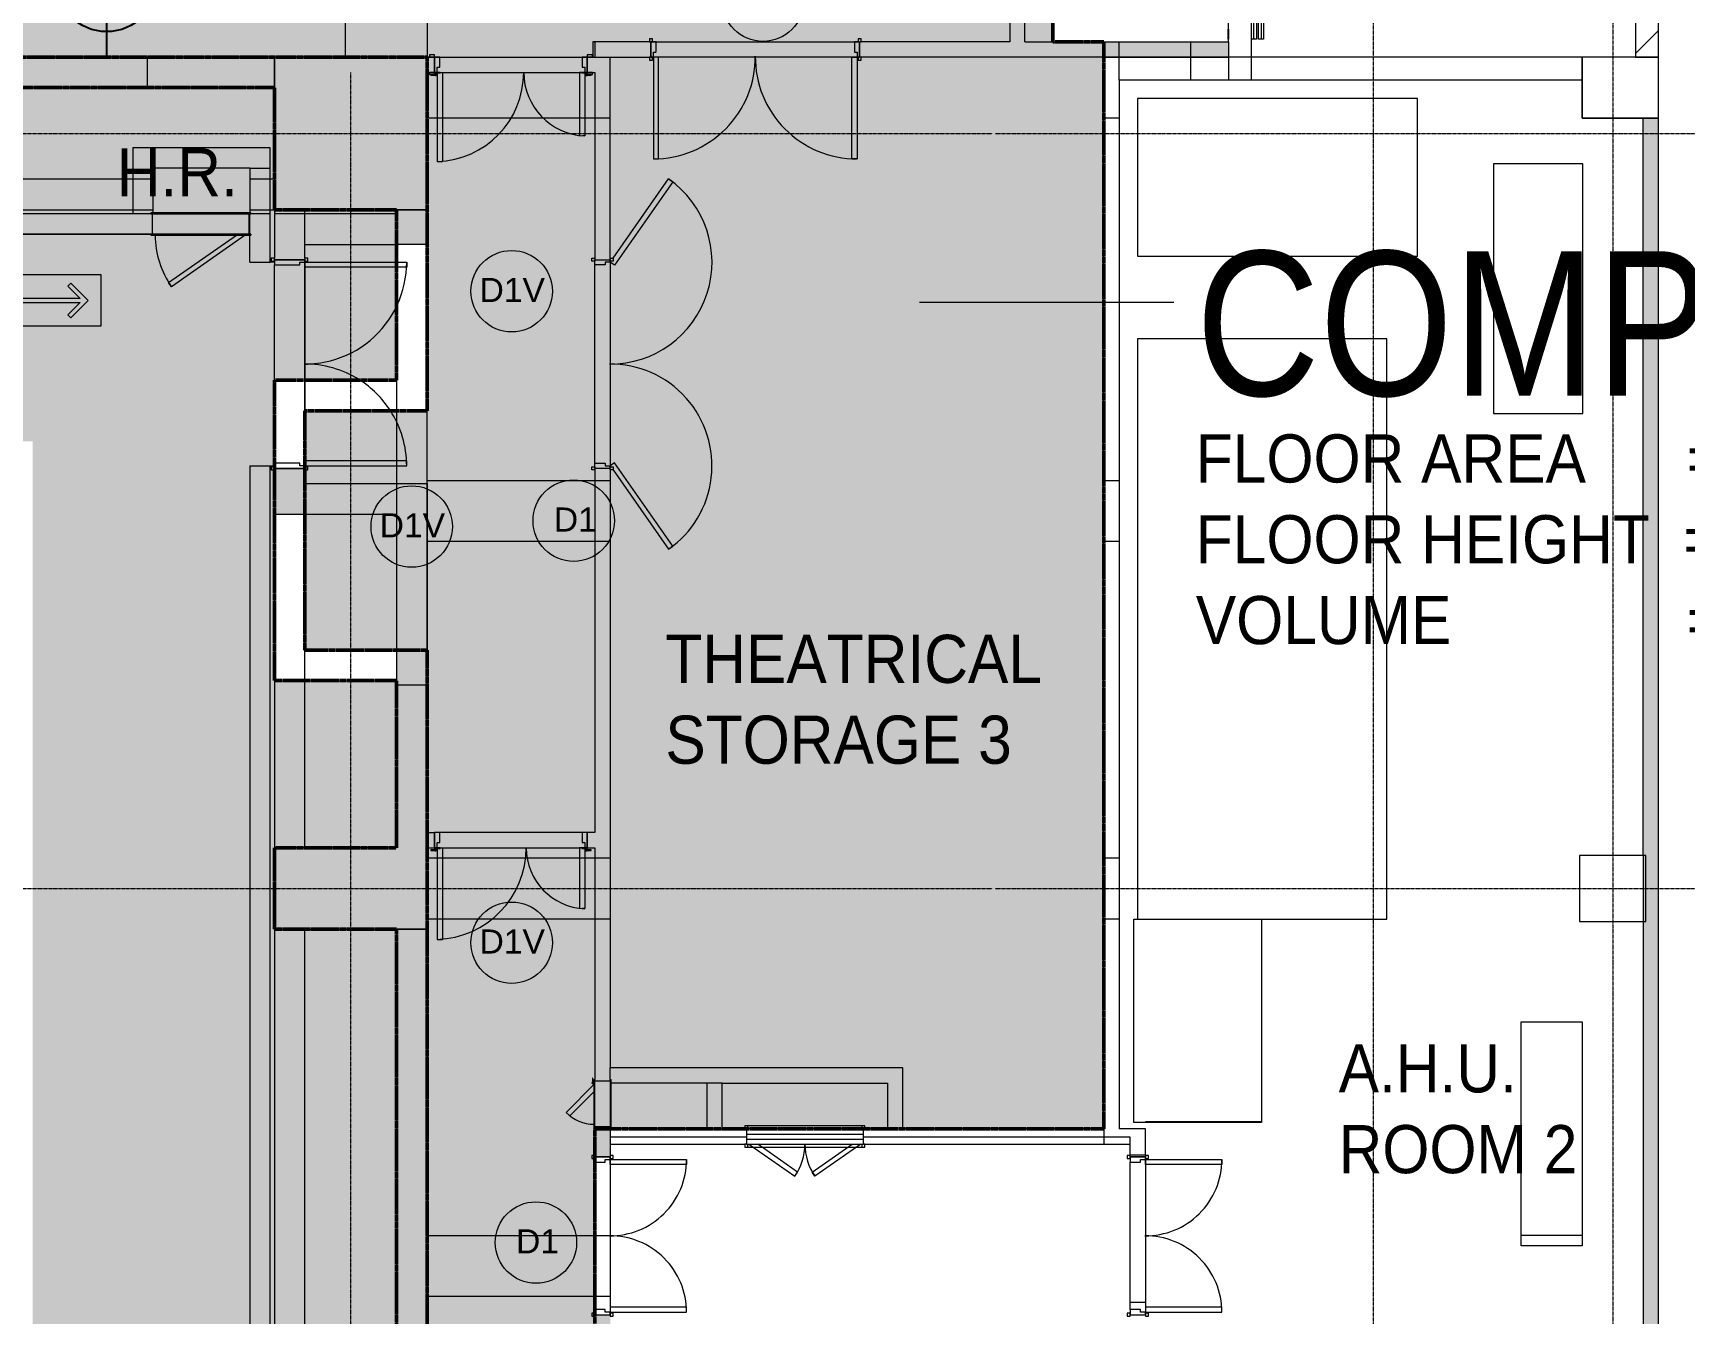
# Model space of a CAD drawing. Header units: millimetres. Extents: x 15878 to 679837, y -72324 to 391440.
# Drawn here: x 308273 to 324504, y 19262 to 31844 of the extents above; entities that cross this region are included whole.
import ezdxf

# ---------------------------------------------------------------- set-up
doc = ezdxf.new("R2010")
doc.units = ezdxf.units.MM
doc.linetypes.add('Demolished', pattern=[4.8, 3.2, -1.6])
doc.linetypes.add('Grid Line__1_200_', pattern=[10.5, 6, -1.5, 1.5, -1.5])
for name, color, linetype, lineweight in [('A-ANNO-NOTE', 131, 'Continuous', 25), ('A-DETL', 90, 'Continuous', 5), ('A-DETL-GENF', 92, 'Continuous', 5), ('A-DETL-MBND', 5, 'Continuous', 5), ('A-DETL-THIN', 151, 'Continuous', 5), ('A-DOOR', 31, 'Continuous', 5), ('A-DOOR-FRAM', 31, 'Continuous', 5), ('A-FLOR', 192, 'Continuous', 5), ('A-GENM', 13, 'Continuous', 5), ('A-WALL', 113, 'Continuous', 5), ('A-WALL-PATT', 111, 'Continuous', 18), ('G-ANNO-TEXT', 231, 'Continuous', 5), ('S-COLS', 52, 'Continuous', 5), ('S-GRID', 1, 'Continuous', 5)]:
    doc.layers.add(name, color=color, linetype=linetype, lineweight=lineweight)
doc.styles.add('Swis721 BT', font='swiss.ttf', dxfattribs={"width": 0.9, "height": 473.035439})
doc.styles.add('Swis721 BT_1', font='swiss.ttf', dxfattribs={"width": 0.85, "height": 1419.106317})
doc.styles.add('Swis721 BT_2', font='swiss.ttf', dxfattribs={"height": 236.51772})

# ---------------------------------------------------------------- blocks, each defined once
blk = doc.blocks.new('M_Double-Uneven - _M51_ 1500 x 2000-16861084-2_F')
at = {"layer": 'A-DOOR', "color": 254}
for p, q in [((26, 75), (26, 950)), ((77, 950), (26, 950)), ((77, 75), (77, 950)), ((-1373, 698), (-1351, 698)), ((-1373, 75), (-1373, 698)), ((-1322, 75), (-1322, 698)), ((-1398, 101), (-1435, 101)), ((-1435, 101), (-1435, 96)), ((-1435, 96), (-1398, 96)), ((-1398, 99), (-1398, 76)), ((-1398, 76), (-1345, 76)), ((-1398, 76), (-1398, -75)), ((-1383, 81), (-1383, 99)), ((-1345, 81), (-1383, 81)), ((-1373, 24), (-1373, 76)), ((-1373, 75), (-1322, 75)), ((-1348, 24), (-1373, 24)), ((-1348, -75), (-1348, 24)), ((-1345, 76), (-1345, 81)), ((77, 75), (26, 75)), ((49, 81), (49, 76)), ((87, 81), (49, 81)), ((49, 76), (102, 76)), ((77, 24), (52, 24)), ((52, 24), (52, -75)), ((77, 76), (77, 24)), ((87, 99), (87, 81)), ((139, 101), (102, 101)), ((102, 76), (102, 99)), ((102, 96), (139, 96)), ((102, -75), (102, 76)), ((139, 96), (139, 101)), ((-1398, -75), (-1348, -75)), ((52, -75), (102, -75))]:
    blk.add_line(p, q, dxfattribs=at)
for centre, radius, start, end in [((102, 75), 875, 91.6372, 180), ((-1398, 75), 625, 360, 87.7076), ((-1390, 99), 7.5, 58.3741, 160.5288), ((-1390, 99), 7.5, 60, 180), ((-1390, 99), 2, 135, 165), ((-1390, 99), 2, 120, 135), ((-1390, 99), 2, 165, 180), ((-1390, 99), 2, 75, 120), ((-1390, 99), 2, 45, 75), ((-1390, 99), 2, 0, 45), ((-1390, 99), 7.5, 0, 58.3741), ((-1390, 99), 7.5, 45, 60), ((-1390, 99), 7.5, 0, 45), ((94, 99), 7.5, 360, 180), ((94, 99), 7.5, 136.2194, 180), ((94, 99), 7.5, 107.0324, 136.2194), ((94, 99), 7.5, 19.4712, 107.0324), ((94, 99), 2, 90, 180), ((94, 99), 2, 60, 90), ((94, 99), 2, 360, 60)]:
    blk.add_arc(centre, radius, start, end, dxfattribs=at)
at = {"layer": 'A-DOOR-FRAM', "color": 254}
for p, q in [((-1435, 96), (-1448, 96)), ((-1448, 96), (-1448, 76)), ((-1448, 76), (-1398, 76)), ((102, 76), (152, 76)), ((152, 96), (139, 96)), ((152, 76), (152, 96)), ((-1398, -76), (-1448, -76)), ((-1448, -76), (-1448, -96)), ((-1448, -96), (-1398, -96)), ((-1398, -96), (-1398, -76)), ((152, -76), (102, -76)), ((102, -77), (102, -96)), ((102, -96), (152, -96)), ((152, -96), (152, -76))]:
    blk.add_line(p, q, dxfattribs=at)
blk = doc.blocks.new('M_Double-Uneven with panel - _M51_ 2000 x 1500-14686130-2_F')
at = {"layer": 'A-DOOR', "color": 254}
for p, q in [((26, 75), (26, 975)), ((77, 975), (26, 975)), ((77, 75), (77, 975)), ((-1373, 673), (-1352, 673)), ((-1373, 75), (-1373, 673)), ((-1322, 75), (-1322, 673)), ((-1398, 101), (-1435, 101)), ((-1435, 101), (-1435, 96)), ((-1435, 96), (-1398, 96)), ((-1398, 99), (-1398, 76)), ((-1398, 76), (-1345, 76)), ((-1398, 76), (-1398, -75)), ((-1383, 81), (-1383, 99)), ((-1345, 81), (-1383, 81)), ((-1373, 24), (-1373, 76)), ((-1373, 75), (-1322, 75)), ((-1348, 24), (-1373, 24)), ((-1348, -75), (-1348, 24)), ((-1345, 76), (-1345, 81)), ((77, 75), (26, 75)), ((49, 81), (49, 76)), ((87, 81), (49, 81)), ((49, 76), (102, 76)), ((77, 24), (52, 24)), ((52, 24), (52, -75)), ((77, 76), (77, 24)), ((87, 99), (87, 81)), ((139, 101), (102, 101)), ((102, 76), (102, 99)), ((102, 96), (139, 96)), ((102, -75), (102, 76)), ((139, 96), (139, 101)), ((-1398, -75), (-1348, -75)), ((52, -75), (102, -75))]:
    blk.add_line(p, q, dxfattribs=at)
for centre, radius, start, end in [((102, 75), 900, 91.5918, 180), ((-1398, 75), 600, 360, 87.612), ((-1390, 99), 7.5, 0, 160.5288), ((-1390, 99), 7.5, 0, 180), ((-1390, 99), 2, 105, 180), ((-1390, 99), 2, 60, 105), ((-1390, 99), 2, 0, 60), ((94, 99), 7.5, 19.4712, 180), ((94, 99), 7.5, 360, 180), ((94, 99), 2, 360, 180)]:
    blk.add_arc(centre, radius, start, end, dxfattribs=at)
blk = doc.blocks.new('DLN-Double Door__X07_ - _M28_1500 x 2000 _WH_-14586925-2_F')
at = {"layer": 'A-DOOR', "color": 253}
for p, q in [((-700, -75), (-750, -75)), ((-750, -75), (-750, -825)), ((-700, -825), (-700, -75)), ((700, -75), (750, -75)), ((700, -825), (700, -75)), ((750, -75), (750, -825)), ((-750, -825), (-700, -825)), ((750, -825), (700, -825))]:
    blk.add_line(p, q, dxfattribs=at)
for centre, start, end in [((-750, -75), 270, 0.5), ((750, -75), 179.5, 270)]:
    blk.add_arc(centre, 750, start, end, dxfattribs=at)
at = {"layer": 'A-DOOR-FRAM', "color": 254}
for p, q in [((-760, 105), (-790, 105)), ((-790, 105), (-790, 75)), ((-790, 75), (-760, 75)), ((-725, 75), (-775, 75)), ((-760, 75), (-760, 105)), ((775, 75), (725, 75)), ((790, 105), (760, 105)), ((760, 105), (760, 75)), ((760, 75), (790, 75)), ((790, 75), (790, 105))]:
    blk.add_line(p, q, dxfattribs=at)
at = {"layer": 'A-DOOR-FRAM', "color": 253}
for p, q in [((-775, 75), (-775, -75)), ((-725, -25), (-725, 75)), ((725, 75), (725, -25)), ((775, -75), (775, 75)), ((-760, -75), (-790, -75)), ((-790, -75), (-790, -105)), ((-790, -105), (-760, -105)), ((-775, -75), (-750, -75)), ((-760, -105), (-760, -75)), ((-750, -75), (-750, -25)), ((-750, -25), (-725, -25)), ((725, -25), (750, -25)), ((750, -25), (750, -75)), ((750, -75), (775, -75)), ((790, -75), (760, -75)), ((760, -75), (760, -105)), ((760, -105), (790, -105)), ((790, -105), (790, -75))]:
    blk.add_line(p, q, dxfattribs=at)
blk = doc.blocks.new('DLN-Double Door__X07_ - _M29_2000 x 2200 _WH_-14591846-2_F')
at = {"layer": 'A-DOOR', "color": 254}
for p, q in [((-950, -75), (-1000, -75)), ((-1000, -75), (-1000, -1075)), ((-950, -1075), (-950, -75)), ((950, -75), (1000, -75)), ((950, -1075), (950, -75)), ((1000, -75), (1000, -1075)), ((-1000, -1075), (-950, -1075)), ((1000, -1075), (950, -1075))]:
    blk.add_line(p, q, dxfattribs=at)
for centre, start, end in [((-1000, -75), 270, 0.5), ((1000, -75), 179.5, 270)]:
    blk.add_arc(centre, 1000, start, end, dxfattribs=at)
at = {"layer": 'A-DOOR-FRAM', "color": 254}
for p, q in [((-1010, 105), (-1040, 105)), ((-1040, 105), (-1040, 75)), ((-1040, 75), (-1010, 75)), ((-975, 75), (-1025, 75)), ((-1025, 75), (-1025, -75)), ((-1010, 75), (-1010, 105)), ((-975, -20), (-975, 75)), ((975, 75), (975, -25)), ((1025, 75), (975, 75)), ((1040, 105), (1010, 105)), ((1010, 105), (1010, 75)), ((1010, 75), (1040, 75)), ((1025, -75), (1025, 75)), ((1040, 75), (1040, 105)), ((-1010, -75), (-1040, -75)), ((-1040, -75), (-1040, -105)), ((-1040, -105), (-1010, -105)), ((-1025, -75), (-1000, -75)), ((-1010, -105), (-1010, -75)), ((-1000, -75), (-1000, -25)), ((-1000, -25), (-975, -25)), ((975, -25), (1000, -25)), ((1000, -25), (1000, -75)), ((1000, -75), (1025, -75)), ((1040, -75), (1010, -75)), ((1010, -75), (1010, -105)), ((1010, -105), (1040, -105)), ((1040, -105), (1040, -75))]:
    blk.add_line(p, q, dxfattribs=at)
blk = doc.blocks.new('DLN-Access Panel__AP13_ - _AP13_ 900 x 1100 _WH_-16311033-2_F')
at = {"layer": 'A-DOOR', "color": 253}
for p, q in [((-436, 110), (287, 616)), ((316, 575), (-349, 110)), ((287, 616), (316, 575)), ((-490, 100), (-490, 110)), ((490, 110), (-490, 110)), ((-490, 100), (490, 100)), ((490, 100), (490, 110)), ((-490, -110), (-490, -100)), ((490, -100), (-490, -100)), ((-490, -110), (490, -110)), ((490, -110), (490, -100))]:
    blk.add_line(p, q, dxfattribs=at)
blk.add_arc((-450, 100), 900, 0.6535, 35, dxfattribs=at)
at = {"layer": 'A-DOOR-FRAM', "color": 253}
for p, q in [((-475, 97), (-475, -100)), ((475, 100), (475, -100))]:
    blk.add_line(p, q, dxfattribs=at)
blk = doc.blocks.new('DLN-Double Door__X07_ - _M27y_1500 x 2000 _WH_-16661459-2_F')
at = {"layer": 'A-DOOR', "color": 253}
for p, q in [((-700, -75), (-750, -75)), ((-750, -75), (-750, -825)), ((-700, -825), (-700, -75)), ((700, -75), (750, -75)), ((700, -825), (700, -75)), ((750, -75), (750, -825)), ((-750, -825), (-700, -825)), ((750, -825), (700, -825))]:
    blk.add_line(p, q, dxfattribs=at)
for centre, start, end in [((-750, -75), 270, 0.5), ((750, -75), 179.5, 270)]:
    blk.add_arc(centre, 750, start, end, dxfattribs=at)
at = {"layer": 'A-DOOR-FRAM', "color": 253}
for p, q in [((-760, 105), (-790, 105)), ((-790, 105), (-790, 75)), ((-790, 75), (-760, 75)), ((-725, 75), (-775, 75)), ((-775, 75), (-775, -75)), ((-760, 75), (-760, 105)), ((-725, -25), (-725, 75)), ((725, 75), (725, -25)), ((775, 75), (725, 75)), ((790, 105), (760, 105)), ((760, 105), (760, 75)), ((760, 75), (790, 75)), ((775, -75), (775, 75)), ((790, 75), (790, 105)), ((-760, -75), (-790, -75)), ((-790, -75), (-790, -105)), ((-790, -105), (-760, -105)), ((-775, -75), (-750, -75)), ((-760, -105), (-760, -75)), ((-750, -75), (-750, -25)), ((-750, -25), (-725, -25)), ((725, -25), (750, -25)), ((750, -25), (750, -75)), ((750, -75), (775, -75)), ((790, -75), (760, -75)), ((760, -75), (760, -105)), ((760, -105), (790, -105)), ((790, -105), (790, -75))]:
    blk.add_line(p, q, dxfattribs=at)
blk = doc.blocks.new('DLN-Double Door__X08_ - _M30_ 2000 x 2000 _WH_-11173516-2_F')
at = {"layer": 'A-DOOR', "color": 254}
for p, q in [((-950, -150), (-1000, -150)), ((-1000, -150), (-1000, -1150)), ((-950, -1150), (-950, -150)), ((-1000, -1150), (-950, -1150))]:
    blk.add_line(p, q, dxfattribs=at)
at = {"layer": 'A-DOOR', "color": 253}
for p, q in [((950, -150), (1000, -150)), ((950, -1050), (950, -150)), ((1000, -150), (1000, -1050)), ((950, -1150), (950, -1050)), ((1000, -1050), (1000, -1150)), ((1000, -1150), (950, -1150))]:
    blk.add_line(p, q, dxfattribs=at)
for centre, start, end in [((-1000, -150), 327.5853, 0.5), ((1000, -150), 179.5, 194.5833), ((1000, -150), 194.5833, 245.1258), ((-1000, -150), 302.8891, 327.5853), ((1000, -150), 245.1258, 270)]:
    blk.add_arc(centre, 1000, start, end, dxfattribs=at)
at = {"layer": 'A-DOOR', "color": 254}
blk.add_arc((-1000, -150), 1000, 270, 302.8891, dxfattribs=at)
at = {"layer": 'A-DOOR-FRAM', "color": 253}
for p, q in [((-1010, 180), (-1040, 180)), ((-1040, 180), (-1040, 150)), ((-1010, 150), (-1010, 180)), ((1040, 180), (1010, 180)), ((1010, 180), (1010, 150)), ((1040, 150), (1040, 180)), ((-1040, 150), (-1010, 150)), ((-975, 150), (-1025, 150)), ((-1025, 150), (-1025, -150)), ((-975, -100), (-975, 150)), ((975, 150), (975, -100)), ((1025, 150), (975, 150)), ((1010, 150), (1040, 150)), ((1025, -150), (1025, 150)), ((-1000, -150), (-1000, -100)), ((-1000, -100), (-975, -100)), ((975, -100), (1000, -100)), ((1000, -100), (1000, -150)), ((1000, -150), (1025, -150)), ((1040, -150), (1010, -150)), ((1010, -150), (1010, -180)), ((1040, -180), (1040, -150)), ((1010, -180), (1040, -180))]:
    blk.add_line(p, q, dxfattribs=at)
at = {"layer": 'A-DOOR-FRAM', "color": 254}
for p, q in [((-1010, -150), (-1040, -150)), ((-1040, -150), (-1040, -180)), ((-1025, -150), (-1000, -150)), ((-1010, -180), (-1010, -150)), ((-1040, -180), (-1010, -180))]:
    blk.add_line(p, q, dxfattribs=at)
blk = doc.blocks.new('DLN-Lift Door - Lift Door - 1750 x 2800 _SO_ WH_-15175525-2_F')
at = {"layer": 'A-DOOR', "color": 253}
for p, q in [((-1075, 114.5), (-975, 114.5)), ((-1075, 114.5), (-1075, 112.5)), ((-975, 112.5), (-1075, 112.5)), ((-975, 112.5), (-975, 114.5)), ((-750, 87.5), (-875, 87.5)), ((-875, 87.5), (-875, -112.5)), ((-750, -112.5), (-750, 87.5)), ((875, 87.5), (750, 87.5)), ((750, 87.5), (750, -112.5)), ((875, -112.5), (875, 87.5)), ((975, 114.5), (1075, 114.5)), ((975, 114.5), (975, 112.5)), ((1075, 112.5), (975, 112.5)), ((1075, 112.5), (1075, 114.5)), ((-1075, -162.5), (-1075, -112.5)), ((-1075, -112.5), (0, -112.5)), ((-1075, -137.5), (1075, -137.5)), ((-875, -112.5), (-750, -112.5)), ((-750, -112.5), (-750, -152.5)), ((-750, -152.5), (-740, -152.5)), ((-740, -152.5), (-740, -162.5)), ((-497.5, -152.5), (-497.5, -162.5)), ((-497.5, -152.5), (-487.5, -152.5)), ((-487.5, -112.5), (-487.5, -152.5)), ((0, -162.5), (0, -112.5)), ((0, -112.5), (1075, -112.5)), ((0, -112.5), (0, -162.5)), ((487.5, -112.5), (487.5, -152.5)), ((497.5, -152.5), (487.5, -152.5)), ((497.5, -152.5), (497.5, -162.5)), ((740, -152.5), (740, -162.5)), ((750, -152.5), (740, -152.5)), ((750, -112.5), (750, -152.5)), ((750, -112.5), (875, -112.5)), ((1075, -112.5), (1075, -162.5)), ((0, -162.5), (-1075, -162.5)), ((-1075, -232.5), (-1075, -182.5)), ((-1075, -182.5), (-487.5, -182.5)), ((1075, -207.5), (-1075, -207.5)), ((0, -232.5), (-1075, -232.5)), ((-750, -182.5), (-750, -222.5)), ((-750, -222.5), (-740, -222.5)), ((-740, -222.5), (-740, -232.5)), ((-497.5, -222.5), (-497.5, -232.5)), ((-497.5, -222.5), (-487.5, -222.5)), ((-487.5, -182.5), (-487.5, -222.5)), ((-487.5, -202.5), (487.5, -202.5)), ((1075, -162.5), (0, -162.5)), ((0, -232.5), (0, -182.5)), ((0, -182.5), (0, -232.5)), ((1075, -232.5), (0, -232.5)), ((487.5, -182.5), (487.5, -222.5)), ((487.5, -182.5), (1075, -182.5)), ((497.5, -222.5), (487.5, -222.5)), ((497.5, -222.5), (497.5, -232.5)), ((740, -222.5), (740, -232.5)), ((750, -222.5), (740, -222.5)), ((750, -182.5), (750, -222.5)), ((1075, -182.5), (1075, -232.5))]:
    blk.add_line(p, q, dxfattribs=at)
blk = doc.blocks.new('DLN-Double Door__X07_ - _M49_ 2000 x 2000 _WH_-14686135-2_F')
at = {"layer": 'A-DOOR', "color": 254}
for p, q in [((-1819, 649), (-1790, 690)), ((-1790, 690), (-971, 116)), ((1790, 690), (971, 116)), ((1819, 649), (1790, 690)), ((-1040, 103), (-1819, 649)), ((1040, 103), (1819, 649)), ((-1000, 75), (-1010, 82)), ((-971, 116), (-1000, 75)), ((971, 116), (1000, 75)), ((1000, 75), (1010, 82))]:
    blk.add_line(p, q, dxfattribs=at)
for centre, start, end in [((-1000, 75), 359.5, 145), ((1000, 75), 35, 131.6501), ((1000, 75), 132, 180.5)]:
    blk.add_arc(centre, 1000, start, end, dxfattribs=at)
at = {"layer": 'A-DOOR-FRAM', "color": 254}
for p, q in [((-1040, 105), (-1010, 105)), ((-1040, 75), (-1040, 105)), ((-1010, 75), (-1040, 75)), ((-1025, 75), (-1000, 75)), ((-1025, -75), (-1025, 75)), ((-1010, 105), (-1010, 75)), ((-1000, 75), (-1000, 25)), ((-1000, 25), (-975, 25)), ((-975, 25), (-975, -75)), ((975, 25), (1000, 25)), ((975, -75), (975, 25)), ((1000, 75), (1025, 75)), ((1000, 25), (1000, 75)), ((1010, 75), (1010, 105)), ((1010, 105), (1040, 105)), ((1040, 75), (1010, 75)), ((1025, 75), (1025, -75)), ((1040, 105), (1040, 75)), ((-1040, -75), (-1010, -75)), ((-1040, -105), (-1040, -75)), ((-1010, -105), (-1040, -105)), ((-975, -75), (-1025, -75)), ((-1010, -75), (-1010, -105)), ((1025, -75), (975, -75)), ((1010, -105), (1010, -75)), ((1010, -75), (1040, -75)), ((1040, -105), (1010, -105)), ((1040, -75), (1040, -105))]:
    blk.add_line(p, q, dxfattribs=at)
blk = doc.blocks.new('DLN-Double Door-AP - _AP09_ 1100 x 2100 _WH_-V891-2_F')
at = {"layer": 'A-DOOR', "color": 254}
blk.add_line((575, 75), (-575, 75), dxfattribs=at)
at = {"layer": 'A-DOOR', "color": 253}
for p, q in [((-575, 75), (-575, 25)), ((-575, 25), (-575, -25)), ((-575, 25), (575, 25)), ((575, 25), (575, 75)), ((575, -25), (575, 25)), ((-575, -25), (-575, -75)), ((-575, -25), (575, -25)), ((-575, -75), (575, -75)), ((-550, -75), (-99, -390)), ((-71, -350), (-463, -75)), ((71, -350), (463, -75)), ((550, -75), (99, -390)), ((575, -75), (575, -25)), ((-99, -390), (-71, -350)), ((99, -390), (71, -350))]:
    blk.add_line(p, q, dxfattribs=at)
for centre, start, end in [((-550, -75), 325, 359.9926), ((550, -75), 180.0074, 215)]:
    blk.add_arc(centre, 550, start, end, dxfattribs=at)
at = {"layer": 'A-DOOR-FRAM', "color": 254}
for p, q in [((-560, 105), (-590, 105)), ((-590, 105), (-590, 75)), ((-590, 75), (-575, 75)), ((-560, 75), (-560, 105)), ((560, 105), (-560, 105)), ((560, 105), (560, 75)), ((590, 105), (560, 105)), ((575, 75), (590, 75)), ((590, 75), (590, 105))]:
    blk.add_line(p, q, dxfattribs=at)
at = {"layer": 'A-DOOR-FRAM', "color": 253}
for p, q in [((-575, -75), (-590, -75)), ((-590, -75), (-590, -105)), ((-590, -105), (-560, -105)), ((-560, -105), (-560, -75)), ((-560, -105), (560, -105)), ((560, -75), (560, -105)), ((560, -105), (590, -105)), ((590, -75), (575, -75)), ((590, -105), (590, -75))]:
    blk.add_line(p, q, dxfattribs=at)
blk = doc.blocks.new('DLN-Access Panel__AP01_ - _AP01_ 400 x 1100 _WH_-13776948-2_F')
at = {"layer": 'A-DOOR', "color": 254}
for p, q in [((-240, 75), (-240, 85)), ((240, 85), (-240, 85)), ((-240, 75), (240, 75)), ((240, 75), (240, 85)), ((-215, -95), (-253, -95)), ((-253, -95), (-253, -100)), ((-253, -100), (-215, -100)), ((-240, -85), (-240, -75)), ((240, -75), (-240, -75)), ((-240, -85), (240, -85)), ((-215, -85), (-215, -97)), ((-200, -97), (-200, -85)), ((-190, -85), (83, -358)), ((118, -322), (-119, -85)), ((240, -85), (240, -77)), ((83, -358), (118, -322))]:
    blk.add_line(p, q, dxfattribs=at)
for centre, radius, start, end in [((-208, -97), 7.5, 199.4712, 360), ((-208, -97), 7.5, 180, 0), ((-208, -97), 7.5, 199.4712, 360), ((-208, -97), 7.5, 195, 0), ((-208, -97), 2, 180, 360), ((-208, -97), 2, 180, 360), ((-200, -75), 400, 315, 358.5193)]:
    blk.add_arc(centre, radius, start, end, dxfattribs=at)
at = {"layer": 'A-DOOR-FRAM', "color": 254}
for p, q in [((-225, 75), (-225, -75)), ((225, 75), (225, -75))]:
    blk.add_line(p, q, dxfattribs=at)
blk = doc.blocks.new('DLN_Direction Board - Direction-Red-19102881-2_F')
at = {"layer": 'A-GENM'}
h = blk.add_hatch(color=21, dxfattribs=at)
h.paths.add_polyline_path([(-500, 0), (500, 0), (500, 500), (-500, 500), (-500, 230)], flags=0)
h.paths.add_polyline_path([(202, 80), (174, 109), (295, 230), (-400, 230), (-400, 270), (295, 270), (174, 391), (202, 420), (372, 250), (295, 173)], flags=0)
blk.add_hatch(color=253, dxfattribs=at).paths.add_polyline_path([(202, 80), (372, 250), (202, 420), (174, 391), (295, 270), (-400, 270), (-400, 230), (295, 230), (174, 109)], flags=0)
at = {"layer": 'A-GENM', "color": 253}
for p, q in [((500, 500), (-500, 500)), ((-500, 500), (-500, 0)), ((500, 0), (500, 500)), ((202, 420), (174, 391)), ((174, 391), (295, 270)), ((372, 250), (202, 420)), ((295, 270), (-400, 270)), ((-400, 270), (-400, 230)), ((-400, 230), (295, 230)), ((295, 230), (174, 109)), ((202, 80), (372, 250)), ((-500, 0), (500, 0)), ((174, 109), (202, 80))]:
    blk.add_line(p, q, dxfattribs=at)
blk = doc.blocks.new('DLN_Slab Level Mark - SSL-2mm_Type 2-2670448-2_F')
at = {"layer": 'A-ANNO-NOTE'}
for p, q in [((0, 1.5), (0, -1.5)), ((-1.5, 0), (1.5, 0))]:
    blk.add_line(p, q, dxfattribs=at)
blk.add_circle((0, 0), 1, dxfattribs=at)

msp = doc.modelspace()

# ---------------------------------------------------------------- hatches: boundary and pattern name
at = {"layer": 'A-DETL-GENF', "transparency": 33554585}
msp.add_hatch(color=151, dxfattribs=at).paths.add_polyline_path([(312144.5, 7857.5), (313794.5, 7857.5), (313794.5, 21079.2), (318794.5, 21079.2), (318794.5, 31757.5), (318294.5, 31757.5), (318294.5, 34107.5), (299194.5, 34107.5), (299194.5, 38077.5), (296794.5, 38077.5), (296794.5, 33957.5), (284244.5, 33957.5), (284244.5, 31607.5), (312144.5, 31607.5), (312144.5, 28132.5), (310944.5, 28132.5), (310944.5, 25782.5), (312144.5, 25782.5), (312144.5, 9065.7)], flags=0)
h = msp.add_hatch(color=253, dxfattribs=at)
h.paths.add_polyline_path([(284557, 8157.5), (284557, 9357.5), (285357, 9357.5), (285357, 8157.5), (293369.5, 8157.5), (293369.5, 9357.5), (294169.5, 9357.5), (294169.5, 8157.5), (302182, 8157.5), (302182, 9357.5), (302982, 9357.5), (302982, 8157.5), (310644.5, 8157.5), (310644.5, 9357.5), (311844.5, 9357.5), (311844.5, 15624.2), (310644.5, 15624.2), (310644.5, 16424.2), (311844.5, 16424.2), (311844.5, 23040.8), (310644.5, 23040.8), (310644.5, 23840.8), (311844.5, 23840.8), (311844.5, 25482.5), (310644.5, 25482.5), (310644.5, 28432.5), (311844.5, 28432.5), (311844.5, 30107.5), (310644.5, 30107.5), (310644.5, 31307.5), (302982, 31307.5), (302982, 30107.5), (302182, 30107.5), (302182, 31307.5), (294169.5, 31307.5), (294169.5, 30107.5), (293369.5, 30107.5), (293369.5, 31307.5), (285357, 31307.5), (285357, 30107.5), (284557, 30107.5), (284557, 31307.5), (280194.5, 31307.5), (280194.5, 30107.5), (277194.5, 30107.5), (277194.5, 31307.5), (276894.5, 31307.5), (276894.5, 30107.5), (275694.5, 30107.5), (275694.5, 23840.8), (276894.5, 23840.8), (276894.5, 23040.8), (275694.5, 23040.8), (275694.5, 16424.2), (276894.5, 16424.2), (276894.5, 15624.2), (275694.5, 15624.2), (275694.5, 11307.5), (276894.5, 11307.5), (276894.5, 8157.5), (283505.3, 8157.5)], flags=0)
h.paths.add_polyline_path([(288918.6, 11577.5), (277134.7, 11577.5), (277134.7, 27832.5), (308269.5, 27832.5), (308269.5, 11577.5), (291625.2, 11577.5)], flags=0)
at = {"layer": 'A-WALL-PATT', "lineweight": 5, "transparency": 33554432}
h = msp.add_hatch(color=253, dxfattribs=at)
h.paths.add_polyline_path([(317919.5, 31757.5), (318019.5, 31757.5), (318019.5, 32045), (317869.5, 32045), (317869.5, 31757.5)], flags=0)
h.paths.add_polyline_path([(317919.5, 33895), (318019.5, 33895), (318019.5, 34182.5), (317869.5, 34182.5), (317869.5, 33895)], flags=0)
at = {"layer": 'A-WALL-PATT', "lineweight": 5}
h = msp.add_hatch(dxfattribs=at)
h.set_pattern_fill('FP_3634', color=253, style=0, pattern_type=2)
h.set_pattern_definition([(45, (235455.23, 0), (-176.7767, 176.7767), [])])
h.paths.add_polyline_path([(324019.5, 31607.5), (324244.5, 31607.5), (324244.5, 34107.5), (324019.5, 34107.5), (324019.5, 33073.5)], flags=0)
at = {"layer": 'A-WALL-PATT', "lineweight": 5, "transparency": 33554432}
h = msp.add_hatch(color=253, dxfattribs=at)
h.paths.add_polyline_path([(313894.5, 12257.5), (313944.5, 12257.5), (313944.5, 12332.5), (313794.5, 12332.5), (313794.5, 12257.5)], flags=0)
h.paths.add_polyline_path([(313794.5, 13282.5), (313944.5, 13282.5), (313944.5, 14357.5), (313794.5, 14357.5), (313794.5, 13297.5)], flags=0)
h.paths.add_polyline_path([(313794.5, 15257.5), (313944.5, 15257.5), (313944.5, 19254.2), (313794.5, 19254.2), (313794.5, 15272.5)], flags=0)
h.paths.add_polyline_path([(313794.5, 20804.2), (313944.5, 20804.2), (313944.5, 21099.2), (313794.5, 21099.2), (313794.5, 20819.2)], flags=0)
h.paths.add_polyline_path([(313944.5, 21549.2), (313944.5, 27567.5), (313794.5, 27567.5), (313794.5, 21549.2)], flags=0)
h.paths.add_polyline_path([(313944.5, 29617.5), (313944.5, 31757.5), (313794.5, 31757.5), (313794.5, 29617.5), (313894.5, 29617.5)], flags=0)
h = msp.add_hatch(color=253, dxfattribs=at)
h.paths.add_polyline_path([(318944.5, 31607.5), (318944.5, 31757.5), (316394.5, 31757.5), (316394.5, 31607.5), (318794.5, 31607.5)], flags=0)
h.paths.add_polyline_path([(313944.5, 31607.5), (314344.5, 31607.5), (314344.5, 31757.5), (313944.5, 31757.5), (313944.5, 31651.4)], flags=0)
for points in [[(320019.5, 31607.5), (320019.5, 31757.5), (318944.5, 31757.5), (318944.5, 31607.5)], [(305158.4, 31307.5), (309394.5, 31307.5), (309394.5, 31607.5), (304582, 31607.5), (304582, 31307.5)], [(324094.5, 13507.5), (324244.5, 13507.5), (324244.5, 31007.5), (324094.5, 31007.5), (324094.5, 15067.6)], [(310944.5, 29767.5), (311844.5, 29767.5), (311844.5, 30067.5), (310644.5, 30067.5), (310644.5, 29767.5), (310888.1, 29767.5)], [(311925, 29767.5), (312144.5, 29767.5), (312144.5, 30107.5), (311844.5, 30107.5), (311844.5, 29767.5)], [(310944.5, 27117.5), (312144.5, 27117.5), (312144.5, 27417.5), (310644.5, 27417.5), (310644.5, 27117.5)], [(312144.5, 25440.8), (312144.5, 27117.5), (311844.5, 27117.5), (311844.5, 25440.8)], [(312144.5, 16412.5), (312144.5, 23040.8), (311844.5, 23040.8), (311844.5, 16412.5)]]:
    msp.add_hatch(color=253, dxfattribs=at).paths.add_polyline_path(points, flags=0)
at = {"layer": 'A-WALL-PATT', "lineweight": 5}
for points in [[(310644.5, 31307.5), (310644.5, 31607.5), (309394.5, 31607.5), (309394.5, 31307.5), (310571.6, 31307.5)], [(311925, 23840.8), (312144.5, 23840.8), (312144.5, 25440.8), (311844.5, 25440.8), (311844.5, 23840.8)]]:
    msp.add_hatch(color=253, dxfattribs=at).paths.add_polyline_path(points, flags=0)
at = {"layer": 'A-WALL-PATT', "lineweight": 5, "transparency": 33554432}
h = msp.add_hatch(color=253, dxfattribs=at)
h.paths.add_polyline_path([(312144.5, 31457.5), (312219.5, 31457.5), (312219.5, 31607.5), (312144.5, 31607.5), (312144.5, 31508.5)], flags=0)
h.paths.add_polyline_path([(313719.5, 31457.5), (313794.5, 31457.5), (313794.5, 31607.5), (313719.5, 31607.5), (313719.5, 31508.5)], flags=0)
h = msp.add_hatch(color=253, dxfattribs=at)
h.paths.add_polyline_path([(310944.5, 27417.5), (310944.5, 27567.5), (310644.5, 27567.5), (310644.5, 27417.5), (310894.5, 27417.5)], flags=0)
h.paths.add_polyline_path([(310644.5, 29617.5), (310944.5, 29617.5), (310944.5, 29767.5), (310644.5, 29767.5), (310644.5, 29632.5)], flags=0)
h = msp.add_hatch(color=253, dxfattribs=at)
h.paths.add_polyline_path([(312219.5, 23840.8), (312219.5, 23990.8), (312144.5, 23990.8), (312144.5, 23840.8)], flags=0)
h.paths.add_polyline_path([(313794.5, 23840.8), (313794.5, 23990.8), (313719.5, 23990.8), (313719.5, 23840.8)], flags=0)
at = {"layer": 'S-COLS'}
for points in [[(311844.5, 30107.5), (312144.5, 30107.5), (312144.5, 31607.5), (310644.5, 31607.5), (310644.5, 30107.5)], [(312144.5, 23040.8), (312144.5, 23840.8), (310644.5, 23840.8), (310644.5, 23040.8), (311925, 23040.8)]]:
    msp.add_hatch(color=53, dxfattribs=at).paths.add_polyline_path(points, flags=0)

# ---------------------------------------------------------------- linework, layer by layer
at = {"layer": 'A-DETL', "linetype": 'Demolished', "lineweight": 50}
for p, q in [((318294.5, 31757.5), (318294.5, 34107.5)), ((318794.5, 31757.5), (318294.5, 31757.5)), ((318794.5, 21079.2), (318794.5, 31757.5)), ((284244.5, 31607.5), (312144.5, 31607.5)), ((312144.5, 31607.5), (312144.5, 28132.5)), ((310644.5, 31307.5), (302982, 31307.5)), ((310644.5, 30107.5), (310644.5, 31307.5)), ((311844.5, 30107.5), (310644.5, 30107.5)), ((311844.5, 28432.5), (311844.5, 30107.5)), ((310644.5, 25482.5), (310644.5, 28432.5)), ((310644.5, 28432.5), (311844.5, 28432.5)), ((312144.5, 28132.5), (310944.5, 28132.5)), ((310944.5, 28132.5), (310944.5, 25782.5)), ((310944.5, 25782.5), (312144.5, 25782.5)), ((312144.5, 25782.5), (312144.5, 7857.5)), ((311844.5, 25482.5), (310644.5, 25482.5)), ((311844.5, 23840.8), (311844.5, 25482.5)), ((310644.5, 23040.8), (310644.5, 23840.8)), ((310644.5, 23840.8), (311844.5, 23840.8)), ((311844.5, 23040.8), (310644.5, 23040.8)), ((311844.5, 16424.2), (311844.5, 23040.8)), ((313794.5, 7857.5), (313794.5, 21079.2)), ((313794.5, 21079.2), (318794.5, 21079.2))]:
    msp.add_line(p, q, dxfattribs=at)
at = {"layer": 'A-DETL-MBND'}
msp.add_line((319482.7, 29196.7), (316982.7, 29196.7), dxfattribs=at)
at = {"layer": 'A-DETL-THIN'}
for centre in [(315445.4, 32162.3), (312975.8, 29308), (313585.9, 27053.3), (311994.5, 26996.2), (312975.8, 22908), (313214.3, 19963)]:
    msp.add_circle(centre, 400, dxfattribs=at)
at = {"layer": 'A-FLOR'}
for p, q in [((320019.5, 31757.5), (320019.5, 33832.5)), ((311344.5, 31607.5), (311344.5, 33732.5)), ((312144.5, 33732.5), (312144.5, 31607.5)), ((320244.5, 31382.5), (320244.5, 33607.5)), ((318019.5, 31757.5), (320019.5, 31757.5)), ((319644.5, 31757.5), (319644.5, 31382.5)), ((310644.5, 31607.5), (302982, 31607.5)), ((312144.5, 31607.5), (311344.5, 31607.5)), ((312149.5, 31007.5), (312149.5, 31607.5)), ((312219.5, 31607.5), (313944.5, 31607.5)), ((318794.5, 31607.5), (316409.5, 31607.5)), ((323494.5, 31607.5), (318794.5, 31607.5)), ((318794.5, 21079.2), (318794.5, 31607.5)), ((323494.5, 31382.5), (323494.5, 31607.5)), ((323494.5, 31382.5), (318944.5, 31382.5)), ((318944.5, 31382.5), (318944.5, 21079.2)), ((323494.5, 31007.5), (323494.5, 31382.5)), ((304582, 31307.5), (309394.5, 31307.5)), ((321875.5, 31201.5), (319125.5, 31201.5)), ((319125.5, 31201.5), (319125.5, 29651.5)), ((321875.5, 29651.5), (321875.5, 31201.5)), ((313944.5, 31007.5), (312149.5, 31007.5)), ((318944.5, 31007.5), (318794.5, 31007.5)), ((324094.5, 31007.5), (323494.5, 31007.5)), ((324244.5, 31007.5), (324094.5, 31007.5)), ((324094.5, 23765.8), (324094.5, 31007.5)), ((310404.5, 30517.5), (309454.5, 30517.5)), ((323501.5, 30557.5), (322621.5, 30557.5)), ((322621.5, 30557.5), (322621.5, 28107.5)), ((323501.5, 28107.5), (323501.5, 30557.5)), ((309452.7, 30407.5), (302982, 30407.5)), ((310644.5, 30407.5), (310404.5, 30407.5)), ((303832, 30107.5), (309454.5, 30107.5)), ((309447, 30067.5), (304032, 30067.5)), ((310602.8, 30067.5), (310397, 30067.5)), ((310397, 30067.5), (310404.5, 30067.5)), ((310404.5, 30107.5), (310644.5, 30107.5)), ((310644.5, 30107.5), (310644.5, 30072.5)), ((310644.5, 30067.5), (310644.5, 29632.5)), ((310944.5, 30072.5), (310944.5, 30107.5)), ((311844.5, 30067.5), (310944.5, 30067.5)), ((310944.5, 29632.5), (310944.5, 30067.5)), ((311844.5, 30107.5), (311844.5, 30072.5)), ((311844.5, 30067.5), (311844.5, 25440.8)), ((312144.5, 25440.8), (312144.5, 30107.5)), ((309447, 29867.5), (303832, 29867.5)), ((310404.5, 29867.5), (310397, 29867.5)), ((310404.5, 29592.5), (310404.5, 29857.5)), ((310644.5, 29592.5), (310604.5, 29592.5)), ((310944.5, 27582.5), (310944.5, 29602.5)), ((319125.5, 29651.5), (321875.5, 29651.5)), ((321575.5, 28840.8), (319125.5, 28840.8)), ((319125.5, 28840.8), (319125.5, 23140.8)), ((321575.5, 23140.8), (321575.5, 28840.8)), ((322621.5, 28107.5), (323501.5, 28107.5)), ((310404.5, 27592.5), (310644.5, 27592.5)), ((310604.5, 9397.5), (310604.5, 27592.5)), ((310944.5, 27582.5), (310944.5, 27592.5)), ((310644.5, 27552.5), (310644.5, 23840.8)), ((310944.5, 23840.8), (310944.5, 27552.5)), ((312144.5, 27449.5), (313939.6, 27449.5)), ((313944.5, 27552.5), (313944.5, 21679.2)), ((318794.5, 27449.5), (318944.5, 27449.5)), ((310944.5, 27117.5), (311844.5, 27117.5)), ((313944.5, 26849.5), (312144.5, 26849.5)), ((318944.5, 26849.5), (318794.5, 26849.5)), ((312144.5, 23840.8), (312144.5, 24070.6)), ((312144.5, 23140.8), (312144.5, 23740.8)), ((312144.5, 23740.8), (313944.5, 23740.8)), ((318794.5, 23740.8), (318944.5, 23740.8)), ((313944.5, 23140.8), (312144.5, 23140.8)), ((318944.5, 23140.8), (318794.5, 23140.8)), ((319090.5, 21140.8), (319090.5, 23140.8)), ((319090.5, 23140.8), (321575.5, 23140.8)), ((320344.5, 23140.8), (320344.5, 21140.8)), ((310644.5, 23040.8), (310644.5, 16424.2)), ((310944.5, 16424.2), (310944.5, 23040.8)), ((312144.5, 23040.8), (311844.5, 23040.8)), ((311844.5, 23040.8), (311844.5, 16424.2)), ((312144.5, 16424.2), (312144.5, 23040.8)), ((322894.5, 19932.3), (322894.5, 22132.3)), ((322894.5, 22132.3), (323494.5, 22132.3)), ((323494.5, 22132.3), (323494.5, 19932.3)), ((315044.5, 21529.2), (313954.5, 21529.2)), ((320344.5, 21140.8), (319090.5, 21140.8)), ((320344.5, 21149.5), (319204.5, 21149.5)), ((319204.5, 21149.5), (319204.5, 21140.8)), ((313944.5, 21099.2), (313944.5, 21084.2)), ((315282, 20999.5), (313944.5, 20999.5)), ((313944.5, 20999.5), (313944.5, 20819.2)), ((314894.5, 21079.2), (315267, 21079.2)), ((319054.5, 20999.5), (316432, 20999.5)), ((319054.5, 20824.5), (319054.5, 20999.5)), ((313944.5, 20789.2), (313944.5, 19279.2)), ((312144.5, 20032.8), (313794.5, 20032.8)), ((313794.5, 20032.8), (313944.5, 20032.8)), ((323494.5, 20032.8), (322894.5, 20032.8)), ((323494.5, 19932.3), (322894.5, 19932.3)), ((313794.5, 19432.8), (312144.5, 19432.8)), ((313944.5, 19432.8), (313794.5, 19432.8)), ((319054.5, 19304.2), (319054.5, 19374.5))]:
    msp.add_line(p, q, dxfattribs=at)
at = {"layer": 'A-FLOR', "color": 254}
for p, q in [((314329.5, 31757.5), (313774.5, 31757.5)), ((313774.5, 31757.5), (313774.5, 31607.5)), ((312144.5, 31607.5), (302182, 31607.5)), ((312219.5, 31607.5), (312144.5, 31607.5)), ((312219.5, 31457.5), (312219.5, 31607.5)), ((310944.5, 27417.5), (312144.5, 27417.5)), ((312144.5, 27417.5), (312144.5, 25440.8)), ((312144.5, 23990.8), (312219.5, 23990.8)), ((312144.5, 23040.8), (312144.5, 23840.8)), ((312144.5, 23840.8), (312219.5, 23840.8))]:
    msp.add_line(p, q, dxfattribs=at)
at = {"layer": 'A-FLOR', "color": 253}
for p, q in [((312144.5, 30107.5), (312144.5, 29767.5)), ((312144.5, 29767.5), (311844.5, 29767.5)), ((310944.5, 29592.5), (310944.5, 27592.5)), ((312144.5, 23040.8), (312144.5, 18068.6))]:
    msp.add_line(p, q, dxfattribs=at)
at = {"layer": 'A-WALL', "color": 9, "lineweight": 20}
for p, q in [((324244.5, 31607.5), (324244.5, 34332.5)), ((324019.5, 34107.5), (324019.5, 31607.5)), ((310644.5, 31607.5), (309394.5, 31607.5)), ((310644.5, 31307.5), (310644.5, 31607.5)), ((309394.5, 31307.5), (310644.5, 31307.5)), ((311844.5, 25440.8), (311844.5, 23840.8)), ((312144.5, 23990.8), (312144.5, 25440.8))]:
    msp.add_line(p, q, dxfattribs=at)
at = {"layer": 'A-WALL', "color": 254}
for p, q in [((317869.5, 32030), (317869.5, 31757.5)), ((318019.5, 31757.5), (318019.5, 32030)), ((313794.5, 31757.5), (313794.5, 31607.5)), ((314344.5, 31607.5), (314344.5, 31757.5)), ((314359.5, 31757.5), (316379.5, 31757.5)), ((316394.5, 31757.5), (316394.5, 31607.5)), ((317869.5, 31757.5), (316409.5, 31757.5)), ((312144.5, 31607.5), (312144.5, 31457.5)), ((312144.5, 31607.5), (312219.5, 31607.5)), ((312144.5, 31607.5), (312144.5, 31607.5)), ((312219.5, 31607.5), (312219.5, 31607.5)), ((313719.5, 31607.5), (313719.5, 31457.5)), ((313944.5, 29632.5), (313944.5, 31607.5)), ((313944.5, 31607.5), (314329.5, 31607.5)), ((316369.5, 31607.5), (314369.5, 31607.5)), ((318794.5, 31607.5), (318944.5, 31607.5)), ((312144.5, 31457.5), (312219.5, 31457.5)), ((312244.5, 31457.5), (313694.5, 31457.5)), ((313719.5, 31457.5), (313794.5, 31457.5)), ((313794.5, 31457.5), (313794.5, 29632.5)), ((312144.5, 29767.5), (312144.5, 30107.5)), ((313794.5, 29617.5), (313944.5, 29617.5)), ((313794.5, 27582.5), (313794.5, 29602.5)), ((313944.5, 29592.5), (313944.5, 27592.5)), ((310944.5, 27417.5), (310944.5, 27552.5)), ((313944.5, 27567.5), (313794.5, 27567.5)), ((313794.5, 27552.5), (313794.5, 23990.8)), ((312144.5, 27417.5), (312144.5, 27417.5)), ((312144.5, 25440.8), (312144.5, 27417.5)), ((310644.5, 27117.5), (310944.5, 27117.5)), ((311844.5, 27117.5), (311844.5, 27117.5)), ((311844.5, 27117.5), (311844.5, 25440.8)), ((312219.5, 23840.8), (312219.5, 23990.8)), ((313794.5, 23990.8), (312219.5, 23990.8)), ((313719.5, 23990.8), (313719.5, 23840.8)), ((312144.5, 23840.8), (312144.5, 23840.8)), ((312244.5, 23840.8), (313694.5, 23840.8)), ((313719.5, 23840.8), (313794.5, 23840.8)), ((313794.5, 23840.8), (313794.5, 21564.2)), ((312144.5, 20491.9), (312144.5, 23040.8)), ((313944.5, 21564.2), (313944.5, 21679.2)), ((316819.5, 21679.2), (313944.5, 21679.2)), ((316819.5, 21079.2), (316819.5, 21679.2)), ((313944.5, 21549.2), (313944.5, 21534.2)), ((313944.5, 21529.2), (313944.5, 21499.2)), ((314894.5, 21529.2), (314894.5, 21079.2)), ((315044.5, 21529.2), (316669.5, 21529.2)), ((315044.5, 21079.2), (315044.5, 21529.2)), ((316669.5, 21529.2), (316669.5, 21079.2)), ((313794.5, 21099.2), (313794.5, 21084.2)), ((313794.5, 21079.2), (313794.5, 20819.2)), ((314894.5, 21079.2), (313944.5, 21079.2)), ((316669.5, 21079.2), (316447, 21079.2)), ((318794.5, 21079.2), (316819.5, 21079.2)), ((313794.5, 20789.2), (313794.5, 19269.2)), ((312144.5, 16412.5), (312144.5, 20491.9))]:
    msp.add_line(p, q, dxfattribs=at)
at = {"layer": 'A-WALL', "color": 253}
for p, q in [((320244.5, 31607.5), (320244.5, 31982.5)), ((318944.5, 31382.5), (318944.5, 31757.5)), ((320019.5, 31757.5), (320019.5, 31382.5)), ((309394.5, 31607.5), (309394.5, 31307.5)), ((318944.5, 31607.5), (320019.5, 31607.5)), ((323494.5, 31607.5), (320244.5, 31607.5)), ((323494.5, 31382.5), (323494.5, 31607.5)), ((324019.5, 31607.5), (324244.5, 31607.5)), ((304582, 31307.5), (309394.5, 31307.5)), ((324244.5, 31007.5), (324094.5, 31007.5)), ((324244.5, 7707.5), (324244.5, 31007.5)), ((309254.5, 30717.5), (309254.5, 30067.5)), ((310604.5, 30717.5), (309254.5, 30717.5)), ((310604.5, 29592.5), (310604.5, 30717.5)), ((309454.5, 30077.5), (309454.5, 30517.5)), ((310404.5, 30517.5), (310404.5, 30077.5)), ((310404.5, 30517.5), (310604.5, 30517.5)), ((309254.5, 30067.5), (304032, 30067.5)), ((310602.8, 30067.5), (310404.5, 30067.5)), ((310404.5, 29867.5), (310404.5, 30067.5)), ((310944.5, 30067.5), (310644.5, 30067.5)), ((310644.5, 30067.5), (310644.5, 29632.5)), ((311844.5, 30107.5), (311844.5, 30067.5)), ((312144.5, 30107.5), (311844.5, 30107.5)), ((311844.5, 30067.5), (311844.5, 30067.5)), ((303832, 29867.5), (309432, 29867.5)), ((310944.5, 29767.5), (311844.5, 29767.5)), ((310944.5, 29632.5), (310944.5, 29767.5)), ((312144.5, 29767.5), (312144.5, 29767.5)), ((310404.5, 29592.5), (310604.5, 29592.5)), ((310644.5, 29617.5), (310944.5, 29617.5)), ((310644.5, 27617.5), (310644.5, 29567.5)), ((310944.5, 29592.5), (310944.5, 29602.5)), ((310404.5, 27592.5), (310404.5, 9597.5)), ((310604.5, 9397.5), (310604.5, 27592.5)), ((310944.5, 27567.5), (310644.5, 27567.5)), ((310644.5, 27552.5), (310644.5, 27117.5)), ((311844.5, 25440.8), (312144.5, 25440.8)), ((324094.5, 23765.8), (324094.5, 13243.8)), ((311844.5, 23040.8), (311844.5, 16412.5)), ((313944.5, 21079.2), (313944.5, 20999.5)), ((318794.5, 21079.2), (318794.5, 20929.2)), ((319204.5, 21079.2), (318944.5, 21079.2)), ((319204.5, 20819.2), (319204.5, 21079.2)), ((313794.5, 20804.2), (313944.5, 20804.2)), ((313944.5, 20929.2), (315267, 20929.2)), ((316447, 20929.2), (319054.5, 20929.2)), ((319054.5, 20824.5), (319054.5, 20819.2)), ((319054.5, 20824.5), (319204.5, 20824.5)), ((319054.5, 20804.2), (319204.5, 20804.2)), ((319204.5, 20779.2), (319204.5, 19279.2)), ((319054.5, 19374.5), (319054.5, 20754.2)), ((319204.5, 19374.5), (319054.5, 19374.5))]:
    msp.add_line(p, q, dxfattribs=at)
at = {"layer": 'S-COLS', "color": 9, "lineweight": 20}
for p, q in [((312144.5, 31607.5), (310644.5, 31607.5)), ((310644.5, 31607.5), (310644.5, 31307.5)), ((324019.5, 31607.5), (323494.5, 31607.5)), ((324244.5, 31007.5), (324244.5, 31607.5)), ((312144.5, 30107.5), (312144.5, 31457.5)), ((323494.5, 31382.5), (323494.5, 31007.5)), ((310644.5, 31307.5), (310644.5, 30107.5)), ((323494.5, 31007.5), (324244.5, 31007.5)), ((310644.5, 30107.5), (311844.5, 30107.5)), ((311844.5, 30107.5), (312144.5, 30107.5)), ((311844.5, 23840.8), (310644.5, 23840.8)), ((310644.5, 23840.8), (310644.5, 23040.8)), ((312144.5, 23040.8), (312144.5, 23840.8)), ((324119.5, 23765.8), (323469.5, 23765.8)), ((323469.5, 23765.8), (323469.5, 23115.8)), ((324119.5, 23115.8), (324119.5, 23765.8)), ((323469.5, 23115.8), (324119.5, 23115.8)), ((310644.5, 23040.8), (311844.5, 23040.8)), ((311844.5, 23040.8), (312144.5, 23040.8))]:
    msp.add_line(p, q, dxfattribs=at)
at = {"layer": 'S-COLS', "color": 254}
msp.add_line((312144.5, 31457.5), (312144.5, 31607.5), dxfattribs=at)
at = {"layer": 'S-COLS', "color": 253}
for p, q in [((323494.5, 31607.5), (323494.5, 31382.5)), ((324244.5, 31607.5), (324019.5, 31607.5))]:
    msp.add_line(p, q, dxfattribs=at)
at = {"layer": 'S-GRID', "color": 254, "linetype": 'Grid Line__1_200_'}
for p, q in [((323794.5, 61692.9), (323794.5, -580.2)), ((321444.5, -13436.8), (321444.5, 35933.8)), ((311394.5, 18957.5), (311394.5, 31457.5)), ((258983.7, 30857.5), (317699.8, 30857.5)), ((317725.2, 30857.5), (330225.2, 30857.5)), ((258983.7, 23440.8), (317699.8, 23440.8)), ((317725.2, 23440.8), (330225.2, 23440.8))]:
    msp.add_line(p, q, dxfattribs=at)

# ---------------------------------------------------------------- block references
at = {"layer": 'A-ANNO-NOTE', "xscale": 500, "yscale": 500, "zscale": 500, "rotation": 89.99999999999993}
msp.add_blockref('DLN_Slab Level Mark - SSL-2mm_Type 2-2670448-2_F', (308997.5, 32357.5), dxfattribs=at)
at = {"layer": 'A-DOOR', "color": 253}
for name, p, rotation in [('DLN-Lift Door - Lift Door - 1750 x 2800 _SO_ WH_-15175525-2_F', (320132, 32857.5), 89.99999999999997), ('DLN-Access Panel__AP13_ - _AP13_ 900 x 1100 _WH_-16311033-2_F', (309922, 29967.5), 180), ('DLN-Double Door__X08_ - _M30_ 2000 x 2000 _WH_-11173516-2_F', (310794.5, 28592.5), 89.99999999999997), ('DLN-Double Door__X07_ - _M27y_1500 x 2000 _WH_-16661459-2_F', (319129.5, 20029.2), 89.99999999999997)]:
    msp.add_blockref(name, p, dxfattribs=dict(at, rotation=rotation))
at = {"layer": 'A-DOOR', "color": 254}
msp.add_blockref('DLN-Double Door__X07_ - _M29_2000 x 2200 _WH_-14591846-2_F', (315369.5, 31682.5), dxfattribs=at)
for name, p, rotation in [('M_Double-Uneven - _M51_ 1500 x 2000-16861084-2_F', (312321.5, 31532.5), 180), ('DLN-Double Door__X07_ - _M49_ 2000 x 2000 _WH_-14686135-2_F', (313869.5, 28592.5), 270), ('M_Double-Uneven with panel - _M51_ 2000 x 1500-14686130-2_F', (312321.5, 23915.8), 180), ('DLN-Access Panel__AP01_ - _AP01_ 400 x 1100 _WH_-13776948-2_F', (313869.5, 21324.2), 270), ('DLN-Double Door__X07_ - _M28_1500 x 2000 _WH_-14586925-2_F', (313869.5, 20029.2), 90)]:
    msp.add_blockref(name, p, dxfattribs=dict(at, rotation=rotation))
at = {"layer": 'A-DOOR', "color": 253}
msp.add_blockref('DLN-Double Door-AP - _AP09_ 1100 x 2100 _WH_-V891-2_F', (315857, 21004.2), dxfattribs=at)
at = {"layer": 'A-GENM', "color": 253}
msp.add_blockref('DLN_Direction Board - Direction-Red-19102881-2_F', (308442, 28967.5), dxfattribs=at)

# ---------------------------------------------------------------- texts
at = {"layer": 'G-ANNO-TEXT', "color": 7, "attachment_point": 1, "line_spacing_factor": 1.00667}
for s, insert, char_height, width, style in [('H.R.', (309096.2, 30712.4), 473.04, 1386, 'Swis721 BT'), ('COMPARTMENT 6', (319698.1, 29700.8), 1419.106, 16956, 'Swis721 BT_1'), ('D1V', (312660.6, 29438.2), 236.52, 738, 'Swis721 BT_2'), ('FLOOR AREA      = 187.495m²\\PFLOOR HEIGHT  = 4.450m\\PVOLUME              = 834.353m³\\P', (319698.1, 27901.6), 473.035, 9900, 'Swis721 BT'), ('D1V', (311679.3, 27126.3), 236.52, 738, 'Swis721 BT_2'), ('D1', (313390.6, 27183.4), 236.52, 495, 'Swis721 BT_2'), ('THEATRICAL\\PSTORAGE 3', (314486.1, 25932.9), 473.04, 4248, 'Swis721 BT'), ('D1V', (312660.6, 23038.2), 236.52, 738, 'Swis721 BT_2'), ('A.H.U.\\PROOM 2', (321101.4, 21910.9), 473.04, 2760, 'Swis721 BT'), ('D1', (313019.1, 20093.1), 236.52, 495, 'Swis721 BT_2')]:
    msp.add_mtext(s, dxfattribs=dict(at, insert=insert, char_height=char_height, width=width, style=style))

doc.saveas('drawing.dxf')
